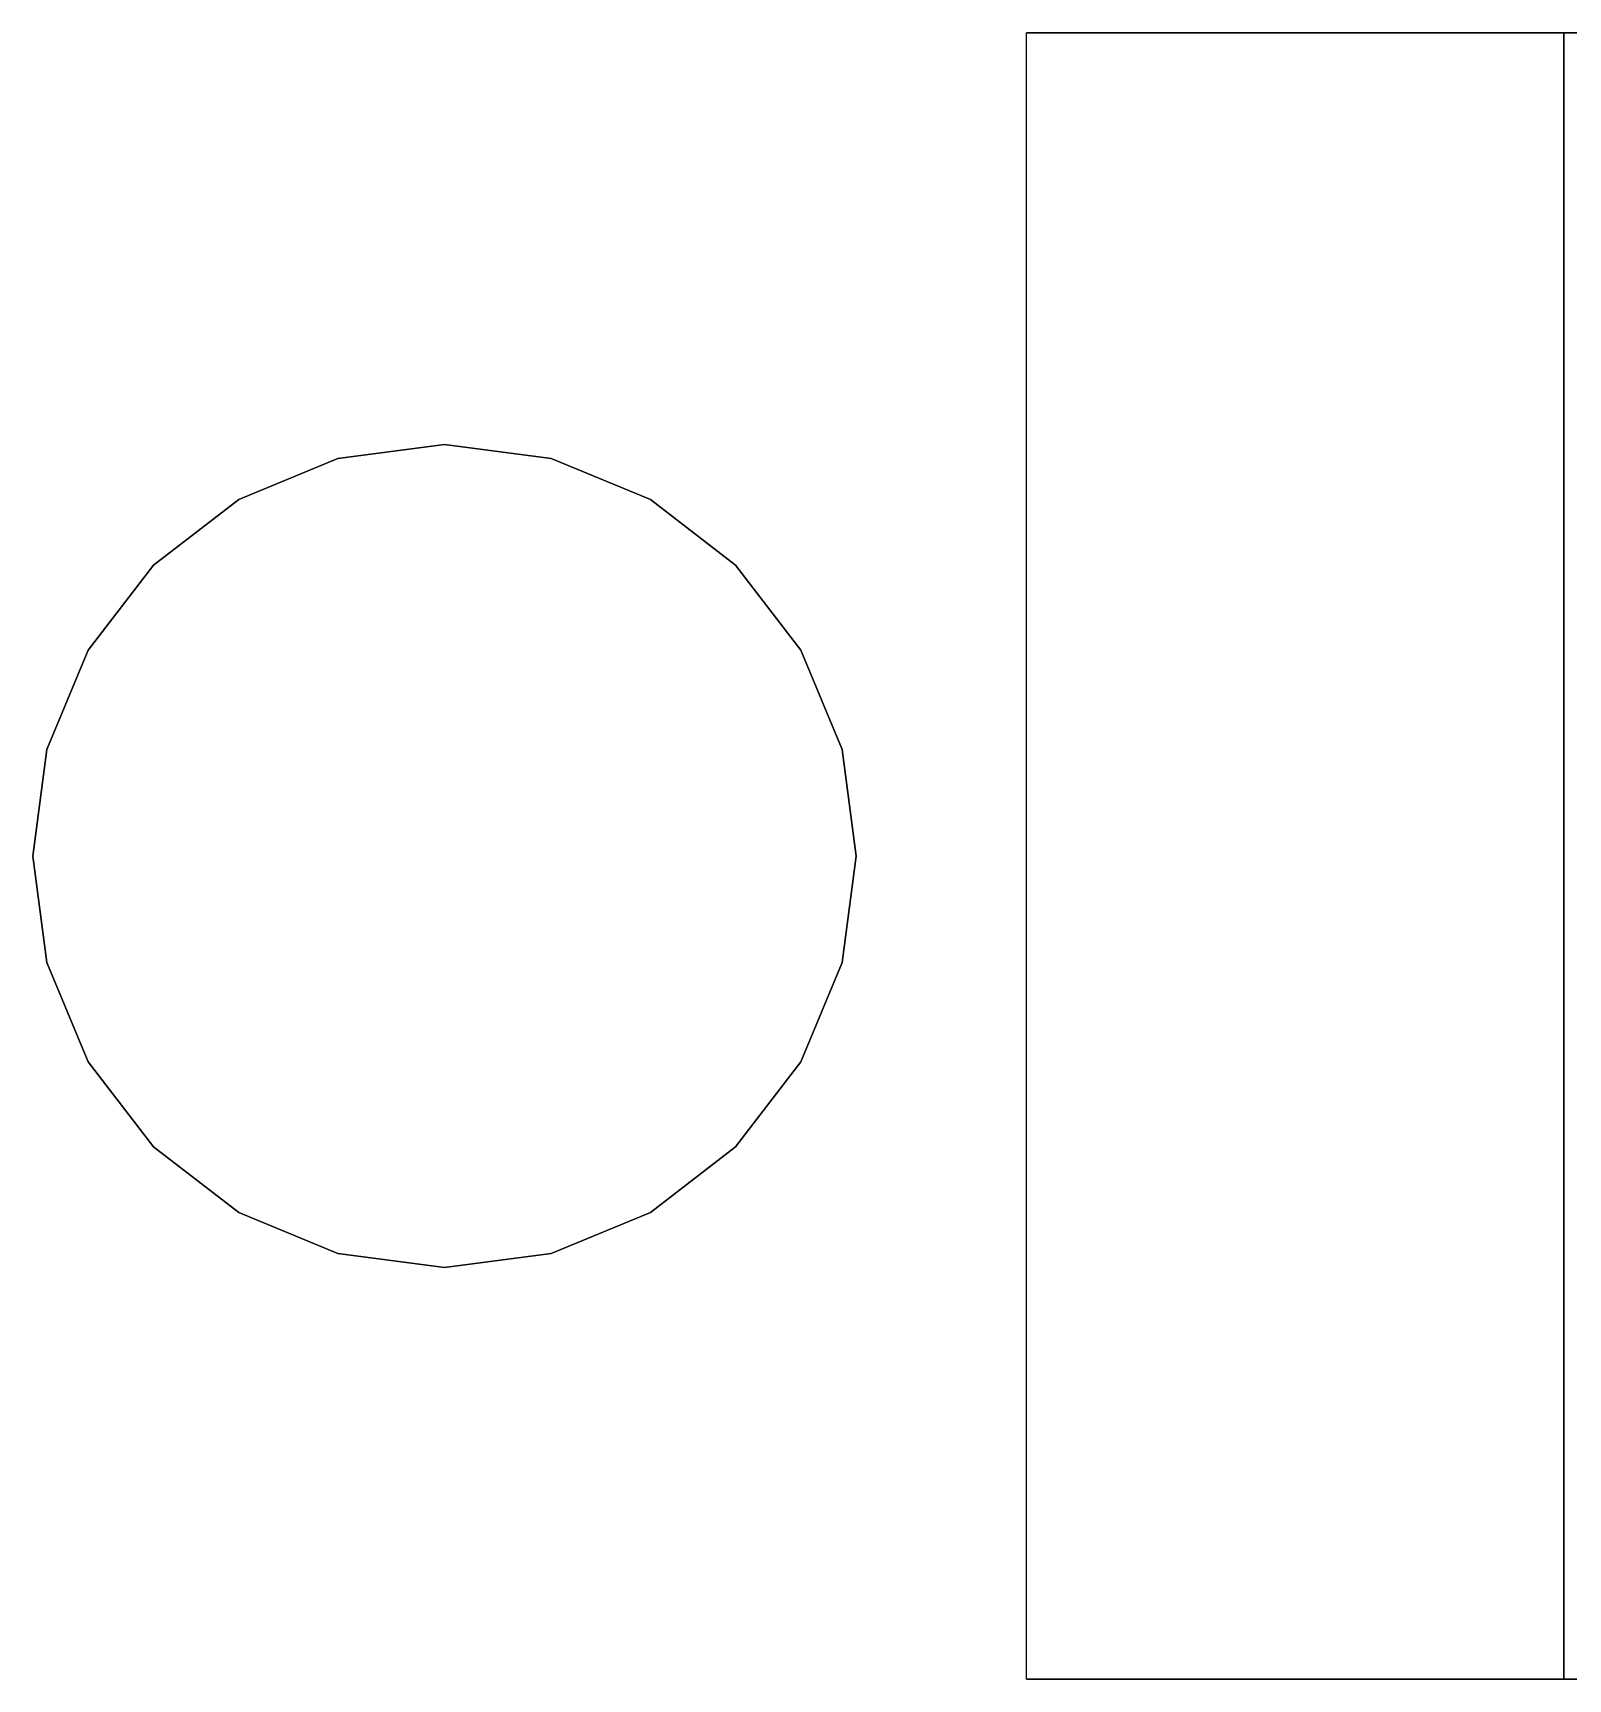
# Model space of a CAD drawing. Header units: metres. Extents: x -18.5 to -0.2, y 38.7 to 41.6.
# Drawn here: x -18.458 to -17.095, y 39.396 to 40.858 of the extents above; entities that cross this region are included whole.
import ezdxf

# ---------------------------------------------------------------- set-up
doc = ezdxf.new("R2010")
doc.units = ezdxf.units.M

msp = doc.modelspace()

# ---------------------------------------------------------------- linework, layer by layer
at = {"layer": '[Color_C01]'}
for points, invisible_edges in [([(-18.1869, 40.4797, 16.3074), (-18.0923, 39.7614, 16.3074), (-18.0923, 40.4921, 16.3074)], 3), ([(-18.1869, 40.4797, 16.3074), (-18.0923, 40.4921, 16.1782), (-18.1869, 40.4797, 16.1782)], 1), ([(-18.0923, 40.4921, 16.1782), (-18.1869, 40.4797, 16.3074), (-18.0923, 40.4921, 16.3074)], 1), ([(-18.0923, 40.4921, 16.3074), (-18.0923, 39.7614, 16.3074), (-17.9978, 39.7738, 16.3074)], 13), ([(-18.0923, 40.4921, 16.3074), (-17.9978, 39.7738, 16.3074), (-17.9978, 40.4797, 16.3074)], 3), ([(-18.0923, 40.4921, 16.3074), (-17.9978, 40.4797, 16.1782), (-18.0923, 40.4921, 16.1782)], 1), ([(-17.9978, 40.4797, 16.1782), (-18.0923, 40.4921, 16.3074), (-17.9978, 40.4797, 16.3074)], 1), ([(-18.275, 40.4432, 16.3074), (-18.1869, 39.7738, 16.3074), (-18.1869, 40.4797, 16.3074)], 3), ([(-18.275, 40.4432, 16.3074), (-18.1869, 40.4797, 16.1782), (-18.275, 40.4432, 16.1782)], 1), ([(-18.1869, 40.4797, 16.1782), (-18.275, 40.4432, 16.3074), (-18.1869, 40.4797, 16.3074)], 1), ([(-18.1869, 40.4797, 16.3074), (-18.1869, 39.7738, 16.3074), (-18.0923, 39.7614, 16.3074)], 13), ([(-17.9978, 40.4797, 16.3074), (-17.9978, 39.7738, 16.3074), (-17.9096, 39.8103, 16.3074)], 13), ([(-17.9978, 40.4797, 16.3074), (-17.9096, 39.8103, 16.3074), (-17.9096, 40.4432, 16.3074)], 3), ([(-17.9978, 40.4797, 16.3074), (-17.9096, 40.4432, 16.1782), (-17.9978, 40.4797, 16.1782)], 1), ([(-17.9096, 40.4432, 16.1782), (-17.9978, 40.4797, 16.3074), (-17.9096, 40.4432, 16.3074)], 1), ([(-18.3507, 40.3851, 16.3074), (-18.275, 39.8103, 16.3074), (-18.275, 40.4432, 16.3074)], 3), ([(-18.3507, 40.3851, 16.3074), (-18.275, 40.4432, 16.1782), (-18.3507, 40.3851, 16.1782)], 1), ([(-18.275, 40.4432, 16.1782), (-18.3507, 40.3851, 16.3074), (-18.275, 40.4432, 16.3074)], 1), ([(-18.275, 40.4432, 16.3074), (-18.275, 39.8103, 16.3074), (-18.1869, 39.7738, 16.3074)], 13), ([(-17.9096, 40.4432, 16.3074), (-17.9096, 39.8103, 16.3074), (-17.834, 39.8684, 16.3074)], 13), ([(-17.9096, 40.4432, 16.3074), (-17.834, 39.8684, 16.3074), (-17.834, 40.3851, 16.3074)], 3), ([(-17.9096, 40.4432, 16.3074), (-17.834, 40.3851, 16.1782), (-17.9096, 40.4432, 16.1782)], 1), ([(-17.834, 40.3851, 16.1782), (-17.9096, 40.4432, 16.3074), (-17.834, 40.3851, 16.3074)], 1), ([(-18.4088, 40.3094, 16.3074), (-18.3507, 39.8684, 16.3074), (-18.3507, 40.3851, 16.3074)], 3), ([(-18.3507, 40.3851, 16.3074), (-18.4088, 40.3094, 16.1782), (-18.4088, 40.3094, 16.3074)], 1), ([(-18.4088, 40.3094, 16.1782), (-18.3507, 40.3851, 16.3074), (-18.3507, 40.3851, 16.1782)], 1), ([(-18.3507, 40.3851, 16.3074), (-18.3507, 39.8684, 16.3074), (-18.275, 39.8103, 16.3074)], 13), ([(-17.834, 40.3851, 16.3074), (-17.834, 39.8684, 16.3074), (-17.7759, 39.9441, 16.3074)], 13), ([(-17.834, 40.3851, 16.3074), (-17.7759, 39.9441, 16.3074), (-17.7759, 40.3094, 16.3074)], 3), ([(-17.834, 40.3851, 16.1782), (-17.7759, 40.3094, 16.3074), (-17.7759, 40.3094, 16.1782)], 1), ([(-17.7759, 40.3094, 16.3074), (-17.834, 40.3851, 16.1782), (-17.834, 40.3851, 16.3074)], 1), ([(-18.4453, 40.2213, 16.3074), (-18.4088, 39.9441, 16.3074), (-18.4088, 40.3094, 16.3074)], 3), ([(-18.4088, 40.3094, 16.3074), (-18.4453, 40.2213, 16.1782), (-18.4453, 40.2213, 16.3074)], 1), ([(-18.4453, 40.2213, 16.1782), (-18.4088, 40.3094, 16.3074), (-18.4088, 40.3094, 16.1782)], 1), ([(-18.4088, 40.3094, 16.3074), (-18.4088, 39.9441, 16.3074), (-18.3507, 39.8684, 16.3074)], 13), ([(-17.7759, 40.3094, 16.3074), (-17.7759, 39.9441, 16.3074), (-17.7394, 40.0322, 16.3074)], 13), ([(-17.7759, 40.3094, 16.3074), (-17.7394, 40.0322, 16.3074), (-17.7394, 40.2213, 16.3074)], 3), ([(-17.7759, 40.3094, 16.1782), (-17.7394, 40.2213, 16.3074), (-17.7394, 40.2213, 16.1782)], 1), ([(-17.7394, 40.2213, 16.3074), (-17.7759, 40.3094, 16.1782), (-17.7759, 40.3094, 16.3074)], 1), ([(-18.4453, 40.0322, 16.3074), (-18.4453, 40.2213, 16.3074), (-18.4577, 40.1267, 16.3074)], 1), ([(-18.4453, 40.2213, 16.3074), (-18.4577, 40.1267, 16.1782), (-18.4577, 40.1267, 16.3074)], 1), ([(-18.4577, 40.1267, 16.1782), (-18.4453, 40.2213, 16.3074), (-18.4453, 40.2213, 16.1782)], 1), ([(-18.4453, 40.2213, 16.3074), (-18.4453, 40.0322, 16.3074), (-18.4088, 39.9441, 16.3074)], 13), ([(-17.7394, 40.2213, 16.3074), (-17.7394, 40.0322, 16.3074), (-17.727, 40.1267, 16.3074)], 1), ([(-17.7394, 40.2213, 16.1782), (-17.727, 40.1267, 16.3074), (-17.727, 40.1267, 16.1782)], 1), ([(-17.727, 40.1267, 16.3074), (-17.7394, 40.2213, 16.1782), (-17.7394, 40.2213, 16.3074)], 1), ([(-18.4577, 40.1267, 16.3074), (-18.4453, 40.0322, 16.1782), (-18.4453, 40.0322, 16.3074)], 1), ([(-18.4453, 40.0322, 16.1782), (-18.4577, 40.1267, 16.3074), (-18.4577, 40.1267, 16.1782)], 1), ([(-17.727, 40.1267, 16.1782), (-17.7394, 40.0322, 16.3074), (-17.7394, 40.0322, 16.1782)], 1), ([(-17.7394, 40.0322, 16.3074), (-17.727, 40.1267, 16.1782), (-17.727, 40.1267, 16.3074)], 1), ([(-18.4453, 40.0322, 16.3074), (-18.4088, 39.9441, 16.1782), (-18.4088, 39.9441, 16.3074)], 1), ([(-18.4088, 39.9441, 16.1782), (-18.4453, 40.0322, 16.3074), (-18.4453, 40.0322, 16.1782)], 1), ([(-17.7394, 40.0322, 16.1782), (-17.7759, 39.9441, 16.3074), (-17.7759, 39.9441, 16.1782)], 1), ([(-17.7759, 39.9441, 16.3074), (-17.7394, 40.0322, 16.1782), (-17.7394, 40.0322, 16.3074)], 1), ([(-18.4088, 39.9441, 16.3074), (-18.3507, 39.8684, 16.1782), (-18.3507, 39.8684, 16.3074)], 1), ([(-18.3507, 39.8684, 16.1782), (-18.4088, 39.9441, 16.3074), (-18.4088, 39.9441, 16.1782)], 1), ([(-17.7759, 39.9441, 16.1782), (-17.834, 39.8684, 16.3074), (-17.834, 39.8684, 16.1782)], 1), ([(-17.834, 39.8684, 16.3074), (-17.7759, 39.9441, 16.1782), (-17.7759, 39.9441, 16.3074)], 1), ([(-18.275, 39.8103, 16.3074), (-18.3507, 39.8684, 16.1782), (-18.275, 39.8103, 16.1782)], 1), ([(-18.3507, 39.8684, 16.1782), (-18.275, 39.8103, 16.3074), (-18.3507, 39.8684, 16.3074)], 1), ([(-17.834, 39.8684, 16.3074), (-17.9096, 39.8103, 16.1782), (-17.834, 39.8684, 16.1782)], 1), ([(-17.9096, 39.8103, 16.1782), (-17.834, 39.8684, 16.3074), (-17.9096, 39.8103, 16.3074)], 1), ([(-18.1869, 39.7738, 16.3074), (-18.275, 39.8103, 16.1782), (-18.1869, 39.7738, 16.1782)], 1), ([(-18.275, 39.8103, 16.1782), (-18.1869, 39.7738, 16.3074), (-18.275, 39.8103, 16.3074)], 1), ([(-17.9096, 39.8103, 16.3074), (-17.9978, 39.7738, 16.1782), (-17.9096, 39.8103, 16.1782)], 1), ([(-17.9978, 39.7738, 16.1782), (-17.9096, 39.8103, 16.3074), (-17.9978, 39.7738, 16.3074)], 1), ([(-18.0923, 39.7614, 16.3074), (-18.1869, 39.7738, 16.1782), (-18.0923, 39.7614, 16.1782)], 1), ([(-18.1869, 39.7738, 16.1782), (-18.0923, 39.7614, 16.3074), (-18.1869, 39.7738, 16.3074)], 1), ([(-17.9978, 39.7738, 16.3074), (-18.0923, 39.7614, 16.1782), (-17.9978, 39.7738, 16.1782)], 1), ([(-18.0923, 39.7614, 16.1782), (-17.9978, 39.7738, 16.3074), (-18.0923, 39.7614, 16.3074)], 1)]:
    msp.add_3dface(points, dxfattribs=dict(at, invisible_edges=invisible_edges))
at = {"layer": '[Color_I01]'}
for points, invisible_edges in [([(-17.5756, 40.8575, 7.9105), (-14.7733, 40.8575, 7.0758), (-15.2503, 40.8575, 6.3603)], 1), ([(-14.7733, 40.8575, 7.0758), (-17.5756, 40.8575, 7.9105), (-17.0986, 40.8575, 8.626)], 3), ([(-17.0986, 40.8575, 8.626), (-17.5756, 40.8575, 7.9105), (-17.5756, 40.8575, 10.2753)], 13), ([(-17.0986, 40.8575, 8.626), (-17.5756, 40.8575, 10.2753), (-17.0986, 40.8575, 10.2753)], 1), ([(-17.0986, 40.8575, 10.2753), (-17.5756, 39.396, 10.2753), (-17.5756, 40.8575, 10.2753)], 1), ([(-17.5756, 39.396, 10.2753), (-17.0986, 40.8575, 10.2753), (-17.0986, 39.396, 10.2753)], 1), ([(-14.7733, 39.396, 7.0758), (-17.0986, 40.8575, 8.626), (-17.0986, 39.396, 8.626)], 1), ([(-17.0986, 40.8575, 8.626), (-14.7733, 39.396, 7.0758), (-14.7733, 40.8575, 7.0758)], 1), ([(-17.0986, 40.8575, 10.2753), (-17.0986, 39.396, 8.626), (-17.0986, 39.396, 10.2753)], 1), ([(-17.0986, 39.396, 8.626), (-17.0986, 40.8575, 10.2753), (-17.0986, 40.8575, 8.626)], 1), ([(-14.7733, 39.396, 7.0758), (-17.5756, 39.396, 7.9105), (-15.2503, 39.396, 6.3603)], 1), ([(-17.5756, 39.396, 7.9105), (-14.7733, 39.396, 7.0758), (-17.0986, 39.396, 8.626)], 13), ([(-17.5756, 39.396, 7.9105), (-17.0986, 39.396, 8.626), (-17.5756, 39.396, 10.2753)], 3), ([(-17.5756, 39.396, 10.2753), (-17.0986, 39.396, 8.626), (-17.0986, 39.396, 10.2753)], 1)]:
    msp.add_3dface(points, dxfattribs=dict(at, invisible_edges=invisible_edges))

doc.saveas('drawing.dxf')
